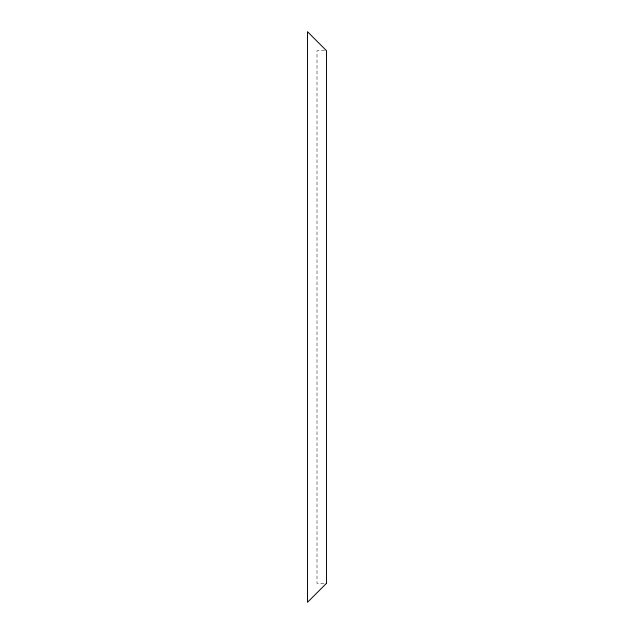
<?xml version="1.0" encoding="UTF-8"?>
<svg xmlns="http://www.w3.org/2000/svg" width="634" height="634" viewBox="0 0 634 634"><rect width="100%" height="100%" fill="white"/><g stroke="black" fill="none" stroke-linecap="round" stroke-linejoin="round"><path stroke-width="0.48" stroke-dasharray="3.17 2.38" d="M324.608 50.72L317 50.72L317 583.28L324.608 583.28"/><path stroke-width="0.95" d="M326.51 583.28L307.49 602.3L307.49 31.7L326.51 50.72L326.51 583.28"/></g></svg>
